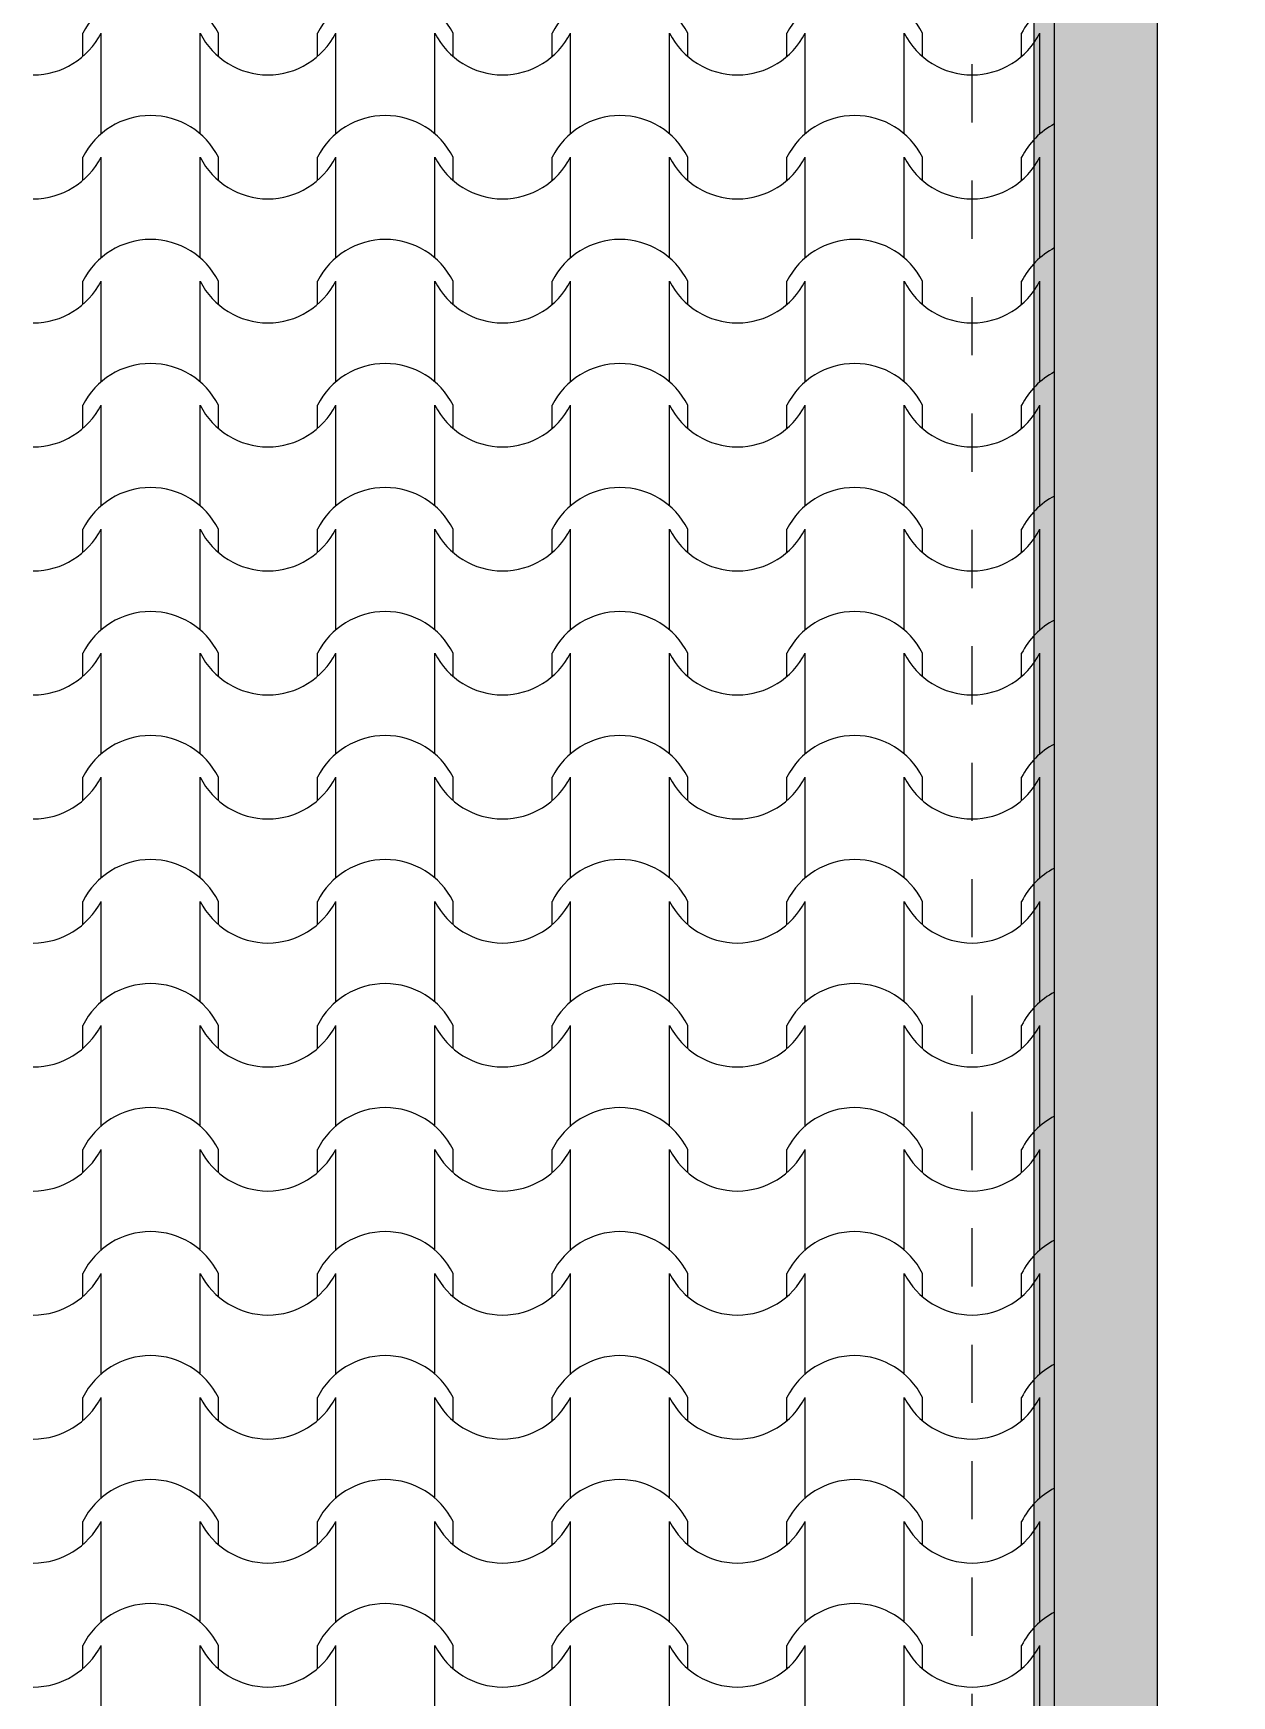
# Model space of a CAD drawing. Header units: feet. Extents: x 2791058 to 2855058, y -67651 to -26651.
# Drawn here: x 2832942 to 2835848, y -47993 to -43962 of the extents above; entities that cross this region are included whole.
import ezdxf

# ---------------------------------------------------------------- set-up
doc = ezdxf.new("R2010")
doc.units = ezdxf.units.FT
doc.header["$MEASUREMENT"] = 0
doc.linetypes.add('Dashed', pattern=[282.222223, 141.111112, -141.111112])
doc.layers.add('Dimensioning - General', color=7, linetype='Continuous')
for name, color, linetype, lineweight in [('Dimensioning - General_Pen_No__1', 7, 'Continuous', 0), ('Model Unit - Zone_Pen_No__101', 252, 'Continuous', 0), ('Structural - Bearing_Pen_No__1', 7, 'Continuous', 0), ('Structural - Bearing_Pen_No__13', 54, 'Continuous', 0)]:
    doc.layers.add(name, color=color, linetype=linetype, lineweight=lineweight)
doc.layers.add('Structural - Bearing_Pen_No__82', color=7, linetype='Continuous', lineweight=0, true_color=0xaaaaaa)
doc.styles.add('GENERATED_STYLE_2', font='arial.ttf')
doc.dimstyles.new('GENERATED_STYLE__1', dxfattribs={"dimtxt": 250, "dimasz": 190, "dimexe": 0.18, "dimexo": 3, "dimgap": 0.09, "dimtad": 1, "dimlfac": 0.001, "dimzin": 0, "dimdsep": 46, "dimtxsty": 'GENERATED_STYLE_2', "dimblk": 'ARROWHEAD_2', "dimblk1": 'ARROWHEAD_2', "dimblk2": 'ARROWHEAD_2', "dimcen": 0.09, "dimclrd": 7, "dimclre": 7, "dimclrt": 7, "dimadec": 0, "dimazin": 0, "dimtfac": 1, "dimtdec": 4, "dimtmove": 0, "dimatfit": 3, "dimfxl": 1, "dimtolj": 1, "dimtzin": 0, "dimarcsym": 0})

# ---------------------------------------------------------------- blocks, each defined once
blk = doc.blocks.new('*X4', base_point=(2247653.8, -76425))
at = {"layer": 'Structural - Bearing_Pen_No__82', "color": 253, "linetype": 'Continuous', "lineweight": 0, "true_color": 0xaaaaaa}
for p, q in [((2833062.6, -44018.3), (2833062.6, -43962.3)), ((2833106.6, -44084.2), (2833106.6, -43962.3)), ((2833347, -44084.2), (2833347, -43962.3)), ((2833391.1, -44018.3), (2833391.1, -43962.3)), ((2833631.5, -44018.3), (2833631.5, -43962.3)), ((2833675.5, -44084.2), (2833675.5, -43962.3)), ((2833916, -44084.2), (2833916, -43962.3)), ((2833960, -44018.3), (2833960, -43962.3)), ((2834200.5, -44018.3), (2834200.5, -43962.3)), ((2834244.5, -44084.2), (2834244.5, -43962.3)), ((2834485, -44084.2), (2834485, -43962.3)), ((2834529, -44018.3), (2834529, -43962.3)), ((2834769.4, -44018.3), (2834769.4, -43962.3)), ((2834813.5, -44084.2), (2834813.5, -43962.3)), ((2835053.9, -44084.2), (2835053.9, -43962.3)), ((2835097.9, -44018.3), (2835097.9, -43962.3)), ((2835338.4, -44018.3), (2835338.4, -43962.3)), ((2835382.4, -44084.2), (2835382.4, -43962.3)), ((2833106.6, -44206.2), (2833106.6, -44084.2)), ((2833347, -44206.2), (2833347, -44084.2)), ((2833675.5, -44206.2), (2833675.5, -44084.2)), ((2833916, -44206.2), (2833916, -44084.2)), ((2834244.5, -44206.2), (2834244.5, -44084.2)), ((2834485, -44206.2), (2834485, -44084.2)), ((2834813.5, -44206.2), (2834813.5, -44084.2)), ((2835053.9, -44206.2), (2835053.9, -44084.2)), ((2835382.4, -44206.2), (2835382.4, -44084.2)), ((2833062.6, -44319), (2833062.6, -44263)), ((2833106.6, -44384.9), (2833106.6, -44263)), ((2833347, -44384.9), (2833347, -44263)), ((2833391.1, -44319), (2833391.1, -44263)), ((2833631.5, -44319), (2833631.5, -44263)), ((2833675.5, -44384.9), (2833675.5, -44263)), ((2833916, -44384.9), (2833916, -44263)), ((2833960, -44319), (2833960, -44263)), ((2834200.5, -44319), (2834200.5, -44263)), ((2834244.5, -44384.9), (2834244.5, -44263)), ((2834485, -44384.9), (2834485, -44263)), ((2834529, -44319), (2834529, -44263)), ((2834769.4, -44319), (2834769.4, -44263)), ((2834813.5, -44384.9), (2834813.5, -44263)), ((2835053.9, -44384.9), (2835053.9, -44263)), ((2835097.9, -44319), (2835097.9, -44263)), ((2835338.4, -44319), (2835338.4, -44263)), ((2835382.4, -44384.9), (2835382.4, -44263)), ((2833106.6, -44506.8), (2833106.6, -44384.9)), ((2833347, -44506.8), (2833347, -44384.9)), ((2833675.5, -44506.8), (2833675.5, -44384.9)), ((2833916, -44506.8), (2833916, -44384.9)), ((2834244.5, -44506.8), (2834244.5, -44384.9)), ((2834485, -44506.8), (2834485, -44384.9)), ((2834813.5, -44506.8), (2834813.5, -44384.9)), ((2835053.9, -44506.8), (2835053.9, -44384.9)), ((2835382.4, -44506.8), (2835382.4, -44384.9)), ((2833062.6, -44619.7), (2833062.6, -44563.6)), ((2833106.6, -44685.6), (2833106.6, -44563.6)), ((2833347, -44685.6), (2833347, -44563.6)), ((2833391.1, -44619.7), (2833391.1, -44563.6)), ((2833631.5, -44619.7), (2833631.5, -44563.6)), ((2833675.5, -44685.6), (2833675.5, -44563.6)), ((2833916, -44685.6), (2833916, -44563.6)), ((2833960, -44619.7), (2833960, -44563.6)), ((2834200.5, -44619.7), (2834200.5, -44563.6)), ((2834244.5, -44685.6), (2834244.5, -44563.6)), ((2834485, -44685.6), (2834485, -44563.6)), ((2834529, -44619.7), (2834529, -44563.6)), ((2834769.4, -44619.7), (2834769.4, -44563.6)), ((2834813.5, -44685.6), (2834813.5, -44563.6)), ((2835053.9, -44685.6), (2835053.9, -44563.6)), ((2835097.9, -44619.7), (2835097.9, -44563.6)), ((2835338.4, -44619.7), (2835338.4, -44563.6)), ((2835382.4, -44685.6), (2835382.4, -44563.6)), ((2833106.6, -44807.5), (2833106.6, -44685.6)), ((2833347, -44807.5), (2833347, -44685.6)), ((2833675.5, -44807.5), (2833675.5, -44685.6)), ((2833916, -44807.5), (2833916, -44685.6)), ((2834244.5, -44807.5), (2834244.5, -44685.6)), ((2834485, -44807.5), (2834485, -44685.6)), ((2834813.5, -44807.5), (2834813.5, -44685.6)), ((2835053.9, -44807.5), (2835053.9, -44685.6)), ((2835382.4, -44807.5), (2835382.4, -44685.6)), ((2833062.6, -44920.4), (2833062.6, -44864.3)), ((2833106.6, -44986.2), (2833106.6, -44864.3)), ((2833347, -44986.2), (2833347, -44864.3)), ((2833391.1, -44920.4), (2833391.1, -44864.3)), ((2833631.5, -44920.4), (2833631.5, -44864.3)), ((2833675.5, -44986.2), (2833675.5, -44864.3)), ((2833916, -44986.2), (2833916, -44864.3)), ((2833960, -44920.4), (2833960, -44864.3)), ((2834200.5, -44920.4), (2834200.5, -44864.3)), ((2834244.5, -44986.2), (2834244.5, -44864.3)), ((2834485, -44986.2), (2834485, -44864.3)), ((2834529, -44920.4), (2834529, -44864.3)), ((2834769.4, -44920.4), (2834769.4, -44864.3)), ((2834813.5, -44986.2), (2834813.5, -44864.3)), ((2835053.9, -44986.2), (2835053.9, -44864.3)), ((2835097.9, -44920.4), (2835097.9, -44864.3)), ((2835338.4, -44920.4), (2835338.4, -44864.3)), ((2835382.4, -44986.2), (2835382.4, -44864.3)), ((2833106.6, -45108.2), (2833106.6, -44986.2)), ((2833347, -45108.2), (2833347, -44986.2)), ((2833675.5, -45108.2), (2833675.5, -44986.2)), ((2833916, -45108.2), (2833916, -44986.2)), ((2834244.5, -45108.2), (2834244.5, -44986.2)), ((2834485, -45108.2), (2834485, -44986.2)), ((2834813.5, -45108.2), (2834813.5, -44986.2)), ((2835053.9, -45108.2), (2835053.9, -44986.2)), ((2835382.4, -45108.2), (2835382.4, -44986.2)), ((2833062.6, -45221), (2833062.6, -45165)), ((2833106.6, -45286.9), (2833106.6, -45165)), ((2833347, -45286.9), (2833347, -45165)), ((2833391.1, -45221), (2833391.1, -45165)), ((2833631.5, -45221), (2833631.5, -45165)), ((2833675.5, -45286.9), (2833675.5, -45165)), ((2833916, -45286.9), (2833916, -45165)), ((2833960, -45221), (2833960, -45165)), ((2834200.5, -45221), (2834200.5, -45165)), ((2834244.5, -45286.9), (2834244.5, -45165)), ((2834485, -45286.9), (2834485, -45165)), ((2834529, -45221), (2834529, -45165)), ((2834769.4, -45221), (2834769.4, -45165)), ((2834813.5, -45286.9), (2834813.5, -45165)), ((2835053.9, -45286.9), (2835053.9, -45165)), ((2835097.9, -45221), (2835097.9, -45165)), ((2835338.4, -45221), (2835338.4, -45165)), ((2835382.4, -45286.9), (2835382.4, -45165)), ((2833106.6, -45408.8), (2833106.6, -45286.9)), ((2833347, -45408.8), (2833347, -45286.9)), ((2833675.5, -45408.8), (2833675.5, -45286.9)), ((2833916, -45408.8), (2833916, -45286.9)), ((2834244.5, -45408.8), (2834244.5, -45286.9)), ((2834485, -45408.8), (2834485, -45286.9)), ((2834813.5, -45408.8), (2834813.5, -45286.9)), ((2835053.9, -45408.8), (2835053.9, -45286.9)), ((2835382.4, -45408.8), (2835382.4, -45286.9)), ((2833062.6, -45521.7), (2833062.6, -45465.6)), ((2833106.6, -45587.6), (2833106.6, -45465.6)), ((2833347, -45587.6), (2833347, -45465.6)), ((2833391.1, -45521.7), (2833391.1, -45465.6)), ((2833631.5, -45521.7), (2833631.5, -45465.6)), ((2833675.5, -45587.6), (2833675.5, -45465.6)), ((2833916, -45587.6), (2833916, -45465.6)), ((2833960, -45521.7), (2833960, -45465.6)), ((2834200.5, -45521.7), (2834200.5, -45465.6)), ((2834244.5, -45587.6), (2834244.5, -45465.6)), ((2834485, -45587.6), (2834485, -45465.6)), ((2834529, -45521.7), (2834529, -45465.6)), ((2834769.4, -45521.7), (2834769.4, -45465.6)), ((2834813.5, -45587.6), (2834813.5, -45465.6)), ((2835053.9, -45587.6), (2835053.9, -45465.6)), ((2835097.9, -45521.7), (2835097.9, -45465.6)), ((2835338.4, -45521.7), (2835338.4, -45465.6)), ((2835382.4, -45587.6), (2835382.4, -45465.6)), ((2833106.6, -45709.5), (2833106.6, -45587.6)), ((2833347, -45709.5), (2833347, -45587.6)), ((2833675.5, -45709.5), (2833675.5, -45587.6)), ((2833916, -45709.5), (2833916, -45587.6)), ((2834244.5, -45709.5), (2834244.5, -45587.6)), ((2834485, -45709.5), (2834485, -45587.6)), ((2834813.5, -45709.5), (2834813.5, -45587.6)), ((2835053.9, -45709.5), (2835053.9, -45587.6)), ((2835382.4, -45709.5), (2835382.4, -45587.6)), ((2833062.6, -45822.4), (2833062.6, -45766.3)), ((2833106.6, -45888.3), (2833106.6, -45766.3)), ((2833347, -45888.3), (2833347, -45766.3)), ((2833391.1, -45822.4), (2833391.1, -45766.3)), ((2833631.5, -45822.4), (2833631.5, -45766.3)), ((2833675.5, -45888.3), (2833675.5, -45766.3)), ((2833916, -45888.3), (2833916, -45766.3)), ((2833960, -45822.4), (2833960, -45766.3)), ((2834200.5, -45822.4), (2834200.5, -45766.3)), ((2834244.5, -45888.3), (2834244.5, -45766.3)), ((2834485, -45888.3), (2834485, -45766.3)), ((2834529, -45822.4), (2834529, -45766.3)), ((2834769.4, -45822.4), (2834769.4, -45766.3)), ((2834813.5, -45888.3), (2834813.5, -45766.3)), ((2835053.9, -45888.3), (2835053.9, -45766.3)), ((2835097.9, -45822.4), (2835097.9, -45766.3)), ((2835338.4, -45822.4), (2835338.4, -45766.3)), ((2835382.4, -45888.3), (2835382.4, -45766.3)), ((2833106.6, -46010.2), (2833106.6, -45888.3)), ((2833347, -46010.2), (2833347, -45888.3)), ((2833675.5, -46010.2), (2833675.5, -45888.3)), ((2833916, -46010.2), (2833916, -45888.3)), ((2834244.5, -46010.2), (2834244.5, -45888.3)), ((2834485, -46010.2), (2834485, -45888.3)), ((2834813.5, -46010.2), (2834813.5, -45888.3)), ((2835053.9, -46010.2), (2835053.9, -45888.3)), ((2835382.4, -46010.2), (2835382.4, -45888.3)), ((2833062.6, -46123), (2833062.6, -46067)), ((2833106.6, -46188.9), (2833106.6, -46067)), ((2833347, -46188.9), (2833347, -46067)), ((2833391.1, -46123), (2833391.1, -46067)), ((2833631.5, -46123), (2833631.5, -46067)), ((2833675.5, -46188.9), (2833675.5, -46067)), ((2833916, -46188.9), (2833916, -46067)), ((2833960, -46123), (2833960, -46067)), ((2834200.5, -46123), (2834200.5, -46067)), ((2834244.5, -46188.9), (2834244.5, -46067)), ((2834485, -46188.9), (2834485, -46067)), ((2834529, -46123), (2834529, -46067)), ((2834769.4, -46123), (2834769.4, -46067)), ((2834813.5, -46188.9), (2834813.5, -46067)), ((2835053.9, -46188.9), (2835053.9, -46067)), ((2835097.9, -46123), (2835097.9, -46067)), ((2835338.4, -46123), (2835338.4, -46067)), ((2835382.4, -46188.9), (2835382.4, -46067)), ((2833106.6, -46310.9), (2833106.6, -46188.9)), ((2833347, -46310.9), (2833347, -46188.9)), ((2833675.5, -46310.9), (2833675.5, -46188.9)), ((2833916, -46310.9), (2833916, -46188.9)), ((2834244.5, -46310.9), (2834244.5, -46188.9)), ((2834485, -46310.9), (2834485, -46188.9)), ((2834813.5, -46310.9), (2834813.5, -46188.9)), ((2835053.9, -46310.9), (2835053.9, -46188.9)), ((2835382.4, -46310.9), (2835382.4, -46188.9)), ((2833062.6, -46423.7), (2833062.6, -46367.7)), ((2833106.6, -46489.6), (2833106.6, -46367.7)), ((2833347, -46489.6), (2833347, -46367.7)), ((2833391.1, -46423.7), (2833391.1, -46367.7)), ((2833631.5, -46423.7), (2833631.5, -46367.7)), ((2833675.5, -46489.6), (2833675.5, -46367.7)), ((2833916, -46489.6), (2833916, -46367.7)), ((2833960, -46423.7), (2833960, -46367.7)), ((2834200.5, -46423.7), (2834200.5, -46367.7)), ((2834244.5, -46489.6), (2834244.5, -46367.7)), ((2834485, -46489.6), (2834485, -46367.7)), ((2834529, -46423.7), (2834529, -46367.7)), ((2834769.4, -46423.7), (2834769.4, -46367.7)), ((2834813.5, -46489.6), (2834813.5, -46367.7)), ((2835053.9, -46489.6), (2835053.9, -46367.7)), ((2835097.9, -46423.7), (2835097.9, -46367.7)), ((2835338.4, -46423.7), (2835338.4, -46367.7)), ((2835382.4, -46489.6), (2835382.4, -46367.7)), ((2833106.6, -46611.5), (2833106.6, -46489.6)), ((2833347, -46611.5), (2833347, -46489.6)), ((2833675.5, -46611.5), (2833675.5, -46489.6)), ((2833916, -46611.5), (2833916, -46489.6)), ((2834244.5, -46611.5), (2834244.5, -46489.6)), ((2834485, -46611.5), (2834485, -46489.6)), ((2834813.5, -46611.5), (2834813.5, -46489.6)), ((2835053.9, -46611.5), (2835053.9, -46489.6)), ((2835382.4, -46611.5), (2835382.4, -46489.6)), ((2833062.6, -46724.4), (2833062.6, -46668.3)), ((2833106.6, -46790.3), (2833106.6, -46668.3)), ((2833347, -46790.3), (2833347, -46668.3)), ((2833391.1, -46724.4), (2833391.1, -46668.3)), ((2833631.5, -46724.4), (2833631.5, -46668.3)), ((2833675.5, -46790.3), (2833675.5, -46668.3)), ((2833916, -46790.3), (2833916, -46668.3)), ((2833960, -46724.4), (2833960, -46668.3)), ((2834200.5, -46724.4), (2834200.5, -46668.3)), ((2834244.5, -46790.3), (2834244.5, -46668.3)), ((2834485, -46790.3), (2834485, -46668.3)), ((2834529, -46724.4), (2834529, -46668.3)), ((2834769.4, -46724.4), (2834769.4, -46668.3)), ((2834813.5, -46790.3), (2834813.5, -46668.3)), ((2835053.9, -46790.3), (2835053.9, -46668.3)), ((2835097.9, -46724.4), (2835097.9, -46668.3)), ((2835338.4, -46724.4), (2835338.4, -46668.3)), ((2835382.4, -46790.3), (2835382.4, -46668.3)), ((2833106.6, -46912.2), (2833106.6, -46790.3)), ((2833347, -46912.2), (2833347, -46790.3)), ((2833675.5, -46912.2), (2833675.5, -46790.3)), ((2833916, -46912.2), (2833916, -46790.3)), ((2834244.5, -46912.2), (2834244.5, -46790.3)), ((2834485, -46912.2), (2834485, -46790.3)), ((2834813.5, -46912.2), (2834813.5, -46790.3)), ((2835053.9, -46912.2), (2835053.9, -46790.3)), ((2835382.4, -46912.2), (2835382.4, -46790.3)), ((2833062.6, -47025.1), (2833062.6, -46969)), ((2833106.6, -47090.9), (2833106.6, -46969)), ((2833347, -47090.9), (2833347, -46969)), ((2833391.1, -47025.1), (2833391.1, -46969)), ((2833631.5, -47025.1), (2833631.5, -46969)), ((2833675.5, -47090.9), (2833675.5, -46969)), ((2833916, -47090.9), (2833916, -46969)), ((2833960, -47025.1), (2833960, -46969)), ((2834200.5, -47025.1), (2834200.5, -46969)), ((2834244.5, -47090.9), (2834244.5, -46969)), ((2834485, -47090.9), (2834485, -46969)), ((2834529, -47025.1), (2834529, -46969)), ((2834769.4, -47025.1), (2834769.4, -46969)), ((2834813.5, -47090.9), (2834813.5, -46969)), ((2835053.9, -47090.9), (2835053.9, -46969)), ((2835097.9, -47025.1), (2835097.9, -46969)), ((2835338.4, -47025.1), (2835338.4, -46969)), ((2835382.4, -47090.9), (2835382.4, -46969)), ((2833106.6, -47212.9), (2833106.6, -47090.9)), ((2833347, -47212.9), (2833347, -47090.9)), ((2833675.5, -47212.9), (2833675.5, -47090.9)), ((2833916, -47212.9), (2833916, -47090.9)), ((2834244.5, -47212.9), (2834244.5, -47090.9)), ((2834485, -47212.9), (2834485, -47090.9)), ((2834813.5, -47212.9), (2834813.5, -47090.9)), ((2835053.9, -47212.9), (2835053.9, -47090.9)), ((2835382.4, -47212.9), (2835382.4, -47090.9)), ((2833062.6, -47325.7), (2833062.6, -47269.7)), ((2833106.6, -47391.6), (2833106.6, -47269.7)), ((2833347, -47391.6), (2833347, -47269.7)), ((2833391.1, -47325.7), (2833391.1, -47269.7)), ((2833631.5, -47325.7), (2833631.5, -47269.7)), ((2833675.5, -47391.6), (2833675.5, -47269.7)), ((2833916, -47391.6), (2833916, -47269.7)), ((2833960, -47325.7), (2833960, -47269.7)), ((2834200.5, -47325.7), (2834200.5, -47269.7)), ((2834244.5, -47391.6), (2834244.5, -47269.7)), ((2834485, -47391.6), (2834485, -47269.7)), ((2834529, -47325.7), (2834529, -47269.7)), ((2834769.4, -47325.7), (2834769.4, -47269.7)), ((2834813.5, -47391.6), (2834813.5, -47269.7)), ((2835053.9, -47391.6), (2835053.9, -47269.7)), ((2835097.9, -47325.7), (2835097.9, -47269.7)), ((2835338.4, -47325.7), (2835338.4, -47269.7)), ((2835382.4, -47391.6), (2835382.4, -47269.7)), ((2833106.6, -47513.6), (2833106.6, -47391.6)), ((2833347, -47513.6), (2833347, -47391.6)), ((2833675.5, -47513.6), (2833675.5, -47391.6)), ((2833916, -47513.6), (2833916, -47391.6)), ((2834244.5, -47513.6), (2834244.5, -47391.6)), ((2834485, -47513.6), (2834485, -47391.6)), ((2834813.5, -47513.6), (2834813.5, -47391.6)), ((2835053.9, -47513.6), (2835053.9, -47391.6)), ((2835382.4, -47513.6), (2835382.4, -47391.6)), ((2833062.6, -47626.4), (2833062.6, -47570.3)), ((2833106.6, -47692.3), (2833106.6, -47570.3)), ((2833347, -47692.3), (2833347, -47570.3)), ((2833391.1, -47626.4), (2833391.1, -47570.3)), ((2833631.5, -47626.4), (2833631.5, -47570.3)), ((2833675.5, -47692.3), (2833675.5, -47570.3)), ((2833916, -47692.3), (2833916, -47570.3)), ((2833960, -47626.4), (2833960, -47570.3)), ((2834200.5, -47626.4), (2834200.5, -47570.3)), ((2834244.5, -47692.3), (2834244.5, -47570.3)), ((2834485, -47692.3), (2834485, -47570.3)), ((2834529, -47626.4), (2834529, -47570.3)), ((2834769.4, -47626.4), (2834769.4, -47570.3)), ((2834813.5, -47692.3), (2834813.5, -47570.3)), ((2835053.9, -47692.3), (2835053.9, -47570.3)), ((2835097.9, -47626.4), (2835097.9, -47570.3)), ((2835338.4, -47626.4), (2835338.4, -47570.3)), ((2835382.4, -47692.3), (2835382.4, -47570.3)), ((2833106.6, -47814.2), (2833106.6, -47692.3)), ((2833347, -47814.2), (2833347, -47692.3)), ((2833675.5, -47814.2), (2833675.5, -47692.3)), ((2833916, -47814.2), (2833916, -47692.3)), ((2834244.5, -47814.2), (2834244.5, -47692.3)), ((2834485, -47814.2), (2834485, -47692.3)), ((2834813.5, -47814.2), (2834813.5, -47692.3)), ((2835053.9, -47814.2), (2835053.9, -47692.3)), ((2835382.4, -47814.2), (2835382.4, -47692.3)), ((2833062.6, -47927.1), (2833062.6, -47871)), ((2833106.6, -47993), (2833106.6, -47871)), ((2833347, -47993), (2833347, -47871)), ((2833391.1, -47927.1), (2833391.1, -47871)), ((2833631.5, -47927.1), (2833631.5, -47871)), ((2833675.5, -47993), (2833675.5, -47871)), ((2833916, -47993), (2833916, -47871)), ((2833960, -47927.1), (2833960, -47871)), ((2834200.5, -47927.1), (2834200.5, -47871)), ((2834244.5, -47993), (2834244.5, -47871)), ((2834485, -47993), (2834485, -47871)), ((2834529, -47927.1), (2834529, -47871)), ((2834769.4, -47927.1), (2834769.4, -47871)), ((2834813.5, -47993), (2834813.5, -47871)), ((2835053.9, -47993), (2835053.9, -47871)), ((2835097.9, -47927.1), (2835097.9, -47871)), ((2835338.4, -47927.1), (2835338.4, -47871)), ((2835382.4, -47993), (2835382.4, -47871)), ((2833106.6, -48114.9), (2833106.6, -47993)), ((2833347, -48114.9), (2833347, -47993)), ((2833675.5, -48114.9), (2833675.5, -47993)), ((2833916, -48114.9), (2833916, -47993)), ((2834244.5, -48114.9), (2834244.5, -47993)), ((2834485, -48114.9), (2834485, -47993)), ((2834813.5, -48114.9), (2834813.5, -47993)), ((2835053.9, -48114.9), (2835053.9, -47993)), ((2835382.4, -48114.9), (2835382.4, -47993))]:
    blk.add_line(p, q, dxfattribs=at)
for centre, radius, start, end in [((2833226.8, -44044.9), 183.9, 26.7044, 153.2956), ((2833795.8, -44044.9), 183.9, 26.7044, 153.2956), ((2834364.7, -44044.9), 183.9, 26.7044, 153.2956), ((2834933.7, -44044.9), 183.9, 26.7044, 153.2956), ((2835502.7, -44044.9), 183.9, 117.3543, 153.2956), ((2832941.8, -43878.4), 184.9, 270.1705, 333.0115), ((2833511.8, -43878.4), 184.9, 206.9885, 269.8295), ((2833510.7, -43878.4), 184.9, 270.1705, 333.0115), ((2834080.8, -43878.4), 184.9, 206.9885, 269.8295), ((2834079.7, -43878.4), 184.9, 270.1705, 333.0115), ((2834649.8, -43878.4), 184.9, 206.9885, 269.8295), ((2834648.7, -43878.4), 184.9, 270.1705, 333.0115), ((2835218.7, -43878.4), 184.9, 206.9885, 269.8295), ((2835217.6, -43878.4), 184.9, 270.1705, 333.0115), ((2833226.8, -44345.6), 183.9, 26.7044, 153.2956), ((2833795.8, -44345.6), 183.9, 26.7044, 153.2956), ((2834364.7, -44345.6), 183.9, 26.7044, 153.2956), ((2834933.7, -44345.6), 183.9, 26.7044, 153.2956), ((2835502.7, -44345.6), 183.9, 117.3543, 153.2956), ((2832941.8, -44179), 184.9, 270.1705, 333.0115), ((2833511.8, -44179), 184.9, 206.9885, 269.8295), ((2833510.7, -44179), 184.9, 270.1705, 333.0115), ((2834080.8, -44179), 184.9, 206.9885, 269.8295), ((2834079.7, -44179), 184.9, 270.1705, 333.0115), ((2834649.8, -44179), 184.9, 206.9885, 269.8295), ((2834648.7, -44179), 184.9, 270.1705, 333.0115), ((2835218.7, -44179), 184.9, 206.9885, 269.8295), ((2835217.6, -44179), 184.9, 270.1705, 333.0115), ((2833226.8, -44646.2), 183.9, 26.7044, 153.2956), ((2833795.8, -44646.2), 183.9, 26.7044, 153.2956), ((2834364.7, -44646.2), 183.9, 26.7044, 153.2956), ((2834933.7, -44646.2), 183.9, 26.7044, 153.2956), ((2835502.7, -44646.2), 183.9, 117.3543, 153.2956), ((2832941.8, -44479.7), 184.9, 270.1705, 333.0115), ((2833511.8, -44479.7), 184.9, 206.9885, 269.8295), ((2833510.7, -44479.7), 184.9, 270.1705, 333.0115), ((2834080.8, -44479.7), 184.9, 206.9885, 269.8295), ((2834079.7, -44479.7), 184.9, 270.1705, 333.0115), ((2834649.8, -44479.7), 184.9, 206.9885, 269.8295), ((2834648.7, -44479.7), 184.9, 270.1705, 333.0115), ((2835218.7, -44479.7), 184.9, 206.9885, 269.8295), ((2835217.6, -44479.7), 184.9, 270.1705, 333.0115), ((2833226.8, -44946.9), 183.9, 26.7044, 153.2956), ((2833795.8, -44946.9), 183.9, 26.7044, 153.2956), ((2834364.7, -44946.9), 183.9, 26.7044, 153.2956), ((2834933.7, -44946.9), 183.9, 26.7044, 153.2956), ((2835502.7, -44946.9), 183.9, 117.3543, 153.2956), ((2832941.8, -44780.4), 184.9, 270.1705, 333.0115), ((2833511.8, -44780.4), 184.9, 206.9885, 269.8295), ((2833510.7, -44780.4), 184.9, 270.1705, 333.0115), ((2834080.8, -44780.4), 184.9, 206.9885, 269.8295), ((2834079.7, -44780.4), 184.9, 270.1705, 333.0115), ((2834649.8, -44780.4), 184.9, 206.9885, 269.8295), ((2834648.7, -44780.4), 184.9, 270.1705, 333.0115), ((2835218.7, -44780.4), 184.9, 206.9885, 269.8295), ((2835217.6, -44780.4), 184.9, 270.1705, 333.0115), ((2833226.8, -45247.6), 183.9, 26.7044, 153.2956), ((2833795.8, -45247.6), 183.9, 26.7044, 153.2956), ((2834364.7, -45247.6), 183.9, 26.7044, 153.2956), ((2834933.7, -45247.6), 183.9, 26.7044, 153.2956), ((2835502.7, -45247.6), 183.9, 117.3543, 153.2956), ((2832941.8, -45081), 184.9, 270.1705, 333.0115), ((2833511.8, -45081), 184.9, 206.9885, 269.8295), ((2833510.7, -45081), 184.9, 270.1705, 333.0115), ((2834080.8, -45081), 184.9, 206.9885, 269.8295), ((2834079.7, -45081), 184.9, 270.1705, 333.0115), ((2834649.8, -45081), 184.9, 206.9885, 269.8295), ((2834648.7, -45081), 184.9, 270.1705, 333.0115), ((2835218.7, -45081), 184.9, 206.9885, 269.8295), ((2835217.6, -45081), 184.9, 270.1705, 333.0115), ((2833226.8, -45548.3), 183.9, 26.7044, 153.2956), ((2833795.8, -45548.3), 183.9, 26.7044, 153.2956), ((2834364.7, -45548.3), 183.9, 26.7044, 153.2956), ((2834933.7, -45548.3), 183.9, 26.7044, 153.2956), ((2835502.7, -45548.3), 183.9, 117.3543, 153.2956), ((2832941.8, -45381.7), 184.9, 270.1705, 333.0115), ((2833511.8, -45381.7), 184.9, 206.9885, 269.8295), ((2833510.7, -45381.7), 184.9, 270.1705, 333.0115), ((2834080.8, -45381.7), 184.9, 206.9885, 269.8295), ((2834079.7, -45381.7), 184.9, 270.1705, 333.0115), ((2834649.8, -45381.7), 184.9, 206.9885, 269.8295), ((2834648.7, -45381.7), 184.9, 270.1705, 333.0115), ((2835218.7, -45381.7), 184.9, 206.9885, 269.8295), ((2835217.6, -45381.7), 184.9, 270.1705, 333.0115), ((2833226.8, -45848.9), 183.9, 26.7044, 153.2956), ((2833795.8, -45848.9), 183.9, 26.7044, 153.2956), ((2834364.7, -45848.9), 183.9, 26.7044, 153.2956), ((2834933.7, -45848.9), 183.9, 26.7044, 153.2956), ((2835502.7, -45848.9), 183.9, 117.3543, 153.2956), ((2832941.8, -45682.4), 184.9, 270.1705, 333.0115), ((2833511.8, -45682.4), 184.9, 206.9885, 269.8295), ((2833510.7, -45682.4), 184.9, 270.1705, 333.0115), ((2834080.8, -45682.4), 184.9, 206.9885, 269.8295), ((2834079.7, -45682.4), 184.9, 270.1705, 333.0115), ((2834649.8, -45682.4), 184.9, 206.9885, 269.8295), ((2834648.7, -45682.4), 184.9, 270.1705, 333.0115), ((2835218.7, -45682.4), 184.9, 206.9885, 269.8295), ((2835217.6, -45682.4), 184.9, 270.1705, 333.0115), ((2833226.8, -46149.6), 183.9, 26.7044, 153.2956), ((2833795.8, -46149.6), 183.9, 26.7044, 153.2956), ((2834364.7, -46149.6), 183.9, 26.7044, 153.2956), ((2834933.7, -46149.6), 183.9, 26.7044, 153.2956), ((2835502.7, -46149.6), 183.9, 117.3543, 153.2956), ((2832941.8, -45983.1), 184.9, 270.1705, 333.0115), ((2833511.8, -45983.1), 184.9, 206.9885, 269.8295), ((2833510.7, -45983.1), 184.9, 270.1705, 333.0115), ((2834080.8, -45983.1), 184.9, 206.9885, 269.8295), ((2834079.7, -45983.1), 184.9, 270.1705, 333.0115), ((2834649.8, -45983.1), 184.9, 206.9885, 269.8295), ((2834648.7, -45983.1), 184.9, 270.1705, 333.0115), ((2835218.7, -45983.1), 184.9, 206.9885, 269.8295), ((2835217.6, -45983.1), 184.9, 270.1705, 333.0115), ((2833226.8, -46450.3), 183.9, 26.7044, 153.2956), ((2833795.8, -46450.3), 183.9, 26.7044, 153.2956), ((2834364.7, -46450.3), 183.9, 26.7044, 153.2956), ((2834933.7, -46450.3), 183.9, 26.7044, 153.2956), ((2835502.7, -46450.3), 183.9, 117.3543, 153.2956), ((2832941.8, -46283.7), 184.9, 270.1705, 333.0115), ((2833511.8, -46283.7), 184.9, 206.9885, 269.8295), ((2833510.7, -46283.7), 184.9, 270.1705, 333.0115), ((2834080.8, -46283.7), 184.9, 206.9885, 269.8295), ((2834079.7, -46283.7), 184.9, 270.1705, 333.0115), ((2834649.8, -46283.7), 184.9, 206.9885, 269.8295), ((2834648.7, -46283.7), 184.9, 270.1705, 333.0115), ((2835218.7, -46283.7), 184.9, 206.9885, 269.8295), ((2835217.6, -46283.7), 184.9, 270.1705, 333.0115), ((2833226.8, -46751), 183.9, 26.7044, 153.2956), ((2833795.8, -46751), 183.9, 26.7044, 153.2956), ((2834364.7, -46751), 183.9, 26.7044, 153.2956), ((2834933.7, -46751), 183.9, 26.7044, 153.2956), ((2835502.7, -46751), 183.9, 117.3543, 153.2956), ((2832941.8, -46584.4), 184.9, 270.1705, 333.0115), ((2833511.8, -46584.4), 184.9, 206.9885, 269.8295), ((2833510.7, -46584.4), 184.9, 270.1705, 333.0115), ((2834080.8, -46584.4), 184.9, 206.9885, 269.8295), ((2834079.7, -46584.4), 184.9, 270.1705, 333.0115), ((2834649.8, -46584.4), 184.9, 206.9885, 269.8295), ((2834648.7, -46584.4), 184.9, 270.1705, 333.0115), ((2835218.7, -46584.4), 184.9, 206.9885, 269.8295), ((2835217.6, -46584.4), 184.9, 270.1705, 333.0115), ((2833226.8, -47051.6), 183.9, 26.7044, 153.2956), ((2833795.8, -47051.6), 183.9, 26.7044, 153.2956), ((2834364.7, -47051.6), 183.9, 26.7044, 153.2956), ((2834933.7, -47051.6), 183.9, 26.7044, 153.2956), ((2835502.7, -47051.6), 183.9, 117.3543, 153.2956), ((2832941.8, -46885.1), 184.9, 270.1705, 333.0115), ((2833511.8, -46885.1), 184.9, 206.9885, 269.8295), ((2833510.7, -46885.1), 184.9, 270.1705, 333.0115), ((2834080.8, -46885.1), 184.9, 206.9885, 269.8295), ((2834079.7, -46885.1), 184.9, 270.1705, 333.0115), ((2834649.8, -46885.1), 184.9, 206.9885, 269.8295), ((2834648.7, -46885.1), 184.9, 270.1705, 333.0115), ((2835218.7, -46885.1), 184.9, 206.9885, 269.8295), ((2835217.6, -46885.1), 184.9, 270.1705, 333.0115), ((2833226.8, -47352.3), 183.9, 26.7044, 153.2956), ((2833795.8, -47352.3), 183.9, 26.7044, 153.2956), ((2834364.7, -47352.3), 183.9, 26.7044, 153.2956), ((2834933.7, -47352.3), 183.9, 26.7044, 153.2956), ((2835502.7, -47352.3), 183.9, 117.3543, 153.2956), ((2832941.8, -47185.8), 184.9, 270.1705, 333.0115), ((2833511.8, -47185.8), 184.9, 206.9885, 269.8295), ((2833510.7, -47185.8), 184.9, 270.1705, 333.0115), ((2834080.8, -47185.8), 184.9, 206.9885, 269.8295), ((2834079.7, -47185.8), 184.9, 270.1705, 333.0115), ((2834649.8, -47185.8), 184.9, 206.9885, 269.8295), ((2834648.7, -47185.8), 184.9, 270.1705, 333.0115), ((2835218.7, -47185.8), 184.9, 206.9885, 269.8295), ((2835217.6, -47185.8), 184.9, 270.1705, 333.0115), ((2833226.8, -47653), 183.9, 26.7044, 153.2956), ((2833795.8, -47653), 183.9, 26.7044, 153.2956), ((2834364.7, -47653), 183.9, 26.7044, 153.2956), ((2834933.7, -47653), 183.9, 26.7044, 153.2956), ((2835502.7, -47653), 183.9, 117.3543, 153.2956), ((2832941.8, -47486.4), 184.9, 270.1705, 333.0115), ((2833511.8, -47486.4), 184.9, 206.9885, 269.8295), ((2833510.7, -47486.4), 184.9, 270.1705, 333.0115), ((2834080.8, -47486.4), 184.9, 206.9885, 269.8295), ((2834079.7, -47486.4), 184.9, 270.1705, 333.0115), ((2834649.8, -47486.4), 184.9, 206.9885, 269.8295), ((2834648.7, -47486.4), 184.9, 270.1705, 333.0115), ((2835218.7, -47486.4), 184.9, 206.9885, 269.8295), ((2835217.6, -47486.4), 184.9, 270.1705, 333.0115), ((2833226.8, -47953.6), 183.9, 26.7044, 153.2956), ((2833795.8, -47953.6), 183.9, 26.7044, 153.2956), ((2834364.7, -47953.6), 183.9, 26.7044, 153.2956), ((2834933.7, -47953.6), 183.9, 26.7044, 153.2956), ((2835502.7, -47953.6), 183.9, 117.3543, 153.2956), ((2832941.8, -47787.1), 184.9, 270.1705, 333.0115), ((2833511.8, -47787.1), 184.9, 206.9885, 269.8295), ((2833510.7, -47787.1), 184.9, 270.1705, 333.0115), ((2834080.8, -47787.1), 184.9, 206.9885, 269.8295), ((2834079.7, -47787.1), 184.9, 270.1705, 333.0115), ((2834649.8, -47787.1), 184.9, 206.9885, 269.8295), ((2834648.7, -47787.1), 184.9, 270.1705, 333.0115), ((2835218.7, -47787.1), 184.9, 206.9885, 269.8295), ((2835217.6, -47787.1), 184.9, 270.1705, 333.0115)]:
    blk.add_arc(centre, radius, start, end, dxfattribs=at)
blk = doc.blocks.new('Fill_2', base_point=(2247653.8, -74225))
at = {"layer": 'Structural - Bearing_Pen_No__1', "color": 7, "linetype": 'Continuous', "lineweight": 0}
blk.add_line((2835418.2, -49658.5), (2835418.2, -43783.5), dxfattribs=at)
at = {"layer": 'Structural - Bearing_Pen_No__82', "color": 253, "linetype": 'Continuous', "lineweight": 0, "true_color": 0xaaaaaa}
blk.add_blockref('*X4', (2247653.8, -76425), dxfattribs=at)
blk = doc.blocks.new('*D160', base_point=(2247653.8, -76425))
at = {"layer": 'Dimensioning - General_Pen_No__1', "color": 7, "linetype": 'Continuous', "lineweight": 0, "transparency": 16777216}
for p, q in [((2837680.8, -38136.4), (2837930.8, -38280.7)), ((2837805.8, -49558.5), (2837805.8, -38208.5)), ((2837680.8, -49486.4), (2837930.8, -49630.7)), ((2837993.3, -49558.5), (2837618.3, -49558.5)), ((2837805.8, -49858.5), (2837805.8, -49558.5))]:
    blk.add_line(p, q, dxfattribs=at)
at = {"layer": 'Dimensioning - General_Pen_No__1', "color": 7, "lineweight": 0, "transparency": 16777216, "char_height": 250, "attachment_point": 7, "rotation": 90, "style": 'GENERATED_STYLE_2'}
for s, insert in [('\\A1;30', (2837755.8, -38660.2)), ('\\A1;11.50', (2837755.8, -44488.1))]:
    blk.add_mtext(s, dxfattribs=dict(at, insert=insert))
blk = doc.blocks.new('ARROWHEAD_2')
at = {"color": 0, "linetype": 'Continuous', "lineweight": 0}
for p, q in [((-0.378, -0.655), (0.378, 0.655)), ((0, 0), (-1, 0))]:
    blk.add_line(p, q, dxfattribs=at)
blk = doc.blocks.new('*D161', base_point=(2247653.8, -76425))
at = {"layer": 'Dimensioning - General_Pen_No__1', "color": 7, "linetype": 'Continuous', "lineweight": 0, "transparency": 16777216}
for p, q in [((2837805.8, -37908.5), (2837805.8, -37786.3)), ((2837930.8, -37980.7), (2837680.8, -37836.4)), ((2837993.3, -37908.5), (2837618.3, -37908.5)), ((2837805.8, -38208.5), (2837805.8, -37908.5)), ((2837680.8, -38136.4), (2837930.8, -38280.7)), ((2837993.3, -38208.5), (2837618.3, -38208.5)), ((2837805.8, -49558.5), (2837805.8, -38208.5))]:
    blk.add_line(p, q, dxfattribs=at)
blk = doc.blocks.new('*D163', base_point=(2247653.8, -76425))
at = {"layer": 'Dimensioning - General_Pen_No__1', "color": 7, "linetype": 'Continuous', "lineweight": 0, "transparency": 16777216}
for p, q in [((2838621.5, -37908.5), (2838621.5, -37786.3)), ((2838746.5, -37980.7), (2838496.5, -37836.4)), ((2838809, -37908.5), (2838434, -37908.5)), ((2838621.5, -49858.5), (2838621.5, -37908.5)), ((2838496.5, -49786.4), (2838746.5, -49930.7)), ((2838809, -49858.5), (2838434, -49858.5)), ((2838621.5, -56158.5), (2838621.5, -49858.5))]:
    blk.add_line(p, q, dxfattribs=at)
at = {"layer": 'Dimensioning - General_Pen_No__1', "color": 7, "lineweight": 0, "transparency": 16777216, "insert": (2838571.5, -44298.4), "char_height": 250, "attachment_point": 7, "rotation": 90, "style": 'GENERATED_STYLE_2'}
blk.add_mtext('\\A1;11.90', dxfattribs=at)

msp = doc.modelspace()

# ---------------------------------------------------------------- hatches: boundary and pattern name
at = {"layer": 'Structural - Bearing_Pen_No__13', "linetype": 'Continuous', "lineweight": 0}
msp.add_hatch(color=54, dxfattribs=at).paths.add_polyline_path([(2835668.173, -43783.549), (2835368.173, -43783.549), (2835368.173, -49608.549), (2835668.173, -49608.549)])

# ---------------------------------------------------------------- linework, layer by layer
at = {"layer": 'Model Unit - Zone_Pen_No__101', "color": 252, "linetype": 'Dashed', "lineweight": 0}
msp.add_line((2835218.173, -49258.549), (2835218.173, -38308.549), dxfattribs=at)
at = {"layer": 'Structural - Bearing_Pen_No__1', "color": 7, "linetype": 'Continuous', "lineweight": 0, "flags": 128}
msp.add_lwpolyline([(2835668.173, -43783.549), (2835368.173, -43783.549), (2835368.173, -49608.549), (2835668.173, -49608.549)], close=True, dxfattribs=at)

# ---------------------------------------------------------------- block references
at = {"layer": 'Structural - Bearing_Pen_No__82', "color": 253, "linetype": 'Continuous', "lineweight": 0, "true_color": 0xaaaaaa}
msp.add_blockref('Fill_2', (2247653.822, -74224.967), dxfattribs=at)

# ---------------------------------------------------------------- dimensions: what is measured, and where the dimension line sits
at = {"layer": 'Dimensioning - General', "color": 7, "linetype": 'Continuous', "lineweight": 0}
dim = msp.add_linear_dim(base=(2837805.79, -37908.549), p1=(2835368.173, -38208.549), p2=(2835668.173, -37908.549), angle=90, dimstyle='GENERATED_STYLE__1', dxfattribs=at)
dim.commit()
dim.dimension.update_dxf_attribs({"geometry": '*D161', "text_midpoint": (2837630.79, -38469.641), "dimtype": 160, "text_rotation": 90})
for base, p1, p2, text, picture, middle in [((2838621.517, -37908.549), (2835668.173, -49858.549), (2835668.173, -37908.549), '11.90', '*D163', (2838446.517, -43878.406)), ((2837805.79, -38208.549), (2835668.173, -49558.549), (2835368.173, -38208.549), '11.50', '*D160', (2837630.79, -44068.121))]:
    dim = msp.add_linear_dim(base=base, p1=p1, p2=p2, angle=90, text=text, dimstyle='GENERATED_STYLE__1', dxfattribs=at)
    dim.commit()
    dim.dimension.update_dxf_attribs({"geometry": picture, "text_midpoint": middle, "dimtype": 160, "text_rotation": 90})

doc.saveas('drawing.dxf')
